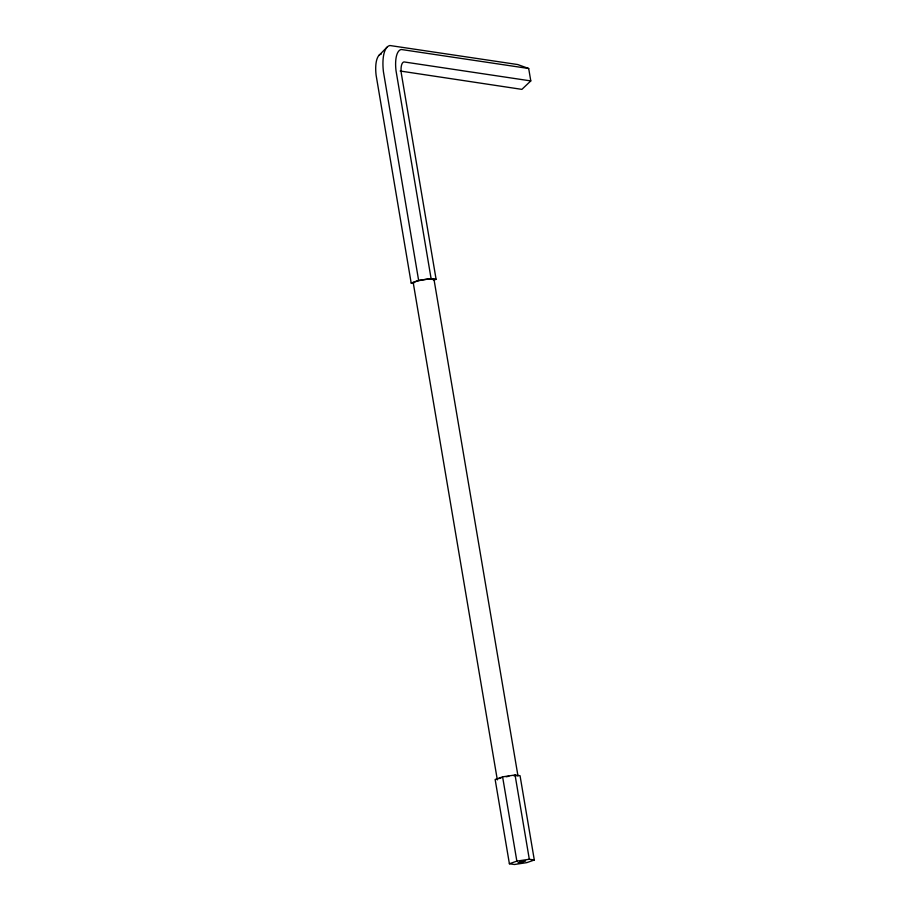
<?xml version="1.0" encoding="UTF-8"?>
<svg xmlns="http://www.w3.org/2000/svg" width="910" height="910" viewBox="0 0 910 910"><rect width="100%" height="100%" fill="white"/><g stroke="black" fill="none" stroke-linecap="round" stroke-linejoin="round"><path stroke-width="1.36" d="M379.004 55.351L387.023 47.206M381.358 53.986A26.788 10.033 77.3 0 0 376.103 75.155L411.183 283.055L418.634 280.428L383.428 71.719A33.158 12.41 77.3 0 1 389.946 45.523L517.676 64.542L528.687 68.5L530.792 80.922L521.885 89.373L400.161 71.014M433.604 280.189L436.095 279.313L401.253 73.028A14.048 5.255 77.3 0 1 404.006 61.925L530.792 80.922M502.604 776.856L495.142 779.483L509.395 863.749L514.4 864.5L526.845 862.623L534.307 860.007L520.054 775.741L515.06 774.979L502.604 776.856L516.857 861.122L509.395 863.749M518.017 862.737L525.684 861.008M418.634 280.428L431.09 278.562L436.095 279.313M516.857 861.122L529.313 859.245L534.307 860.007M528.687 68.5L401.264 49.493A26.788 10.033 77.3 0 0 396.009 70.65L431.09 278.562M411.183 283.055L413.675 283.431M520.19 861.622L523.523 862.123M433.968 279.256L517.983 776.003M515.06 774.979L529.313 859.245M497.326 779.859L413.299 283.112A10.59 1.422 -9.6 0 1 424.822 279.563A10.59 1.422 -9.6 0 1 433.353 280.098M497.269 779.495A10.59 1.422 -9.6 0 1 497.929 779.017M499.26 778.471A10.59 1.422 -9.6 0 1 501.148 777.879M506.108 776.765A10.59 1.422 -9.6 0 1 508.838 776.31M513.866 775.741A10.59 1.422 -9.6 0 1 517.233 775.764"/></g></svg>
